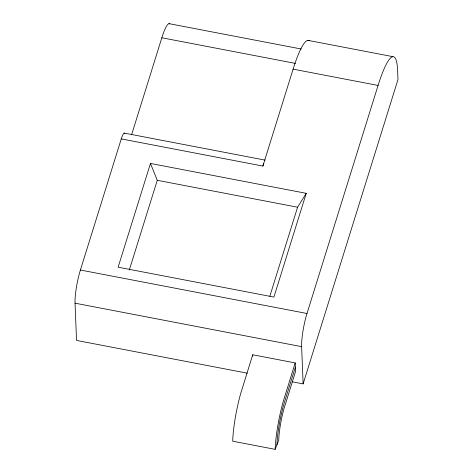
<?xml version="1.0" encoding="UTF-8"?>
<svg xmlns="http://www.w3.org/2000/svg" width="473" height="473" viewBox="0 0 473 473"><rect width="100%" height="100%" fill="white"/><g stroke="black" fill="none" stroke-linecap="round" stroke-linejoin="round"><path stroke-width="0.71" d="M275.162 449.35L275.321 446.015A41.725 6.788 -79.1 0 1 283.25 401.441L295.199 362.921L252.718 354.768L240.763 393.288A41.725 6.788 -79.1 0 0 232.84 437.868L232.675 441.197L275.162 449.35L278.727 440.262L278.857 437.572A27.091 4.405 -79.1 0 1 284.007 408.631L295.548 371.482L295.199 362.921M247.385 373.203L76.537 340.424L75.041 303.181A24.117 3.92 -79.1 0 1 80.398 270.024L121.271 138.896A14.622 2.377 -79.1 0 1 124.807 133.528M131.595 134.775L161.831 37.775A35.652 5.8 -79.1 0 1 169.866 23.887M150.467 163.451L118.126 267.198L273.908 297.079L306.244 193.333L150.467 163.451L157.267 180.296L129.3 270.018M121.271 138.896L262.893 166.064L293.1 69.141A72.588 11.801 -79.1 0 1 309.413 40.82M269.835 296.234L297.576 207.215L306.244 193.333M303.128 383.893L301.632 346.65A24.117 3.92 -79.1 0 1 306.989 313.498L378.075 85.442A72.588 11.801 -79.1 0 1 397.627 70.719L397.982 79.565L303.128 383.893L292.267 381.812M295.377 367.202L284.592 401.784A34.411 5.593 -79.1 0 0 276.942 444.809M307.929 40.359L392.903 56.659M169.021 23.65L301.248 49.015M161.831 37.775L295.501 63.417M293.1 69.141L378.075 85.442M124.263 133.096L265.158 160.128M157.267 180.296L297.576 207.215M80.398 270.024L306.989 313.498M75.041 303.181L301.632 346.65M252.718 354.768L252.771 356.199M262.893 166.064A14.622 2.377 -79.1 0 1 263.833 163.374"/></g></svg>
